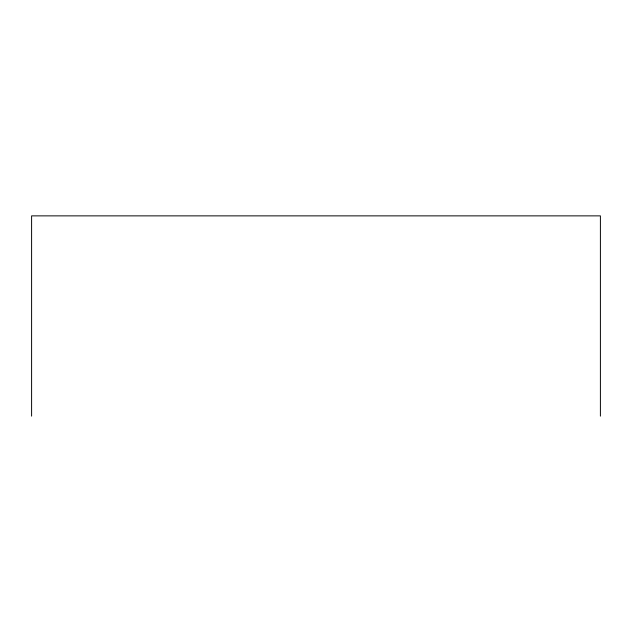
<?xml version="1.0" encoding="UTF-8"?>
<svg xmlns="http://www.w3.org/2000/svg" width="632" height="632" viewBox="0 0 632 632"><rect width="100%" height="100%" fill="white"/><g stroke="black" fill="none" stroke-linecap="round" stroke-linejoin="round"><path stroke-width="0.95" d="M600.4 416.132L600.4 215.868L31.6 215.868L31.6 416.132"/></g></svg>
